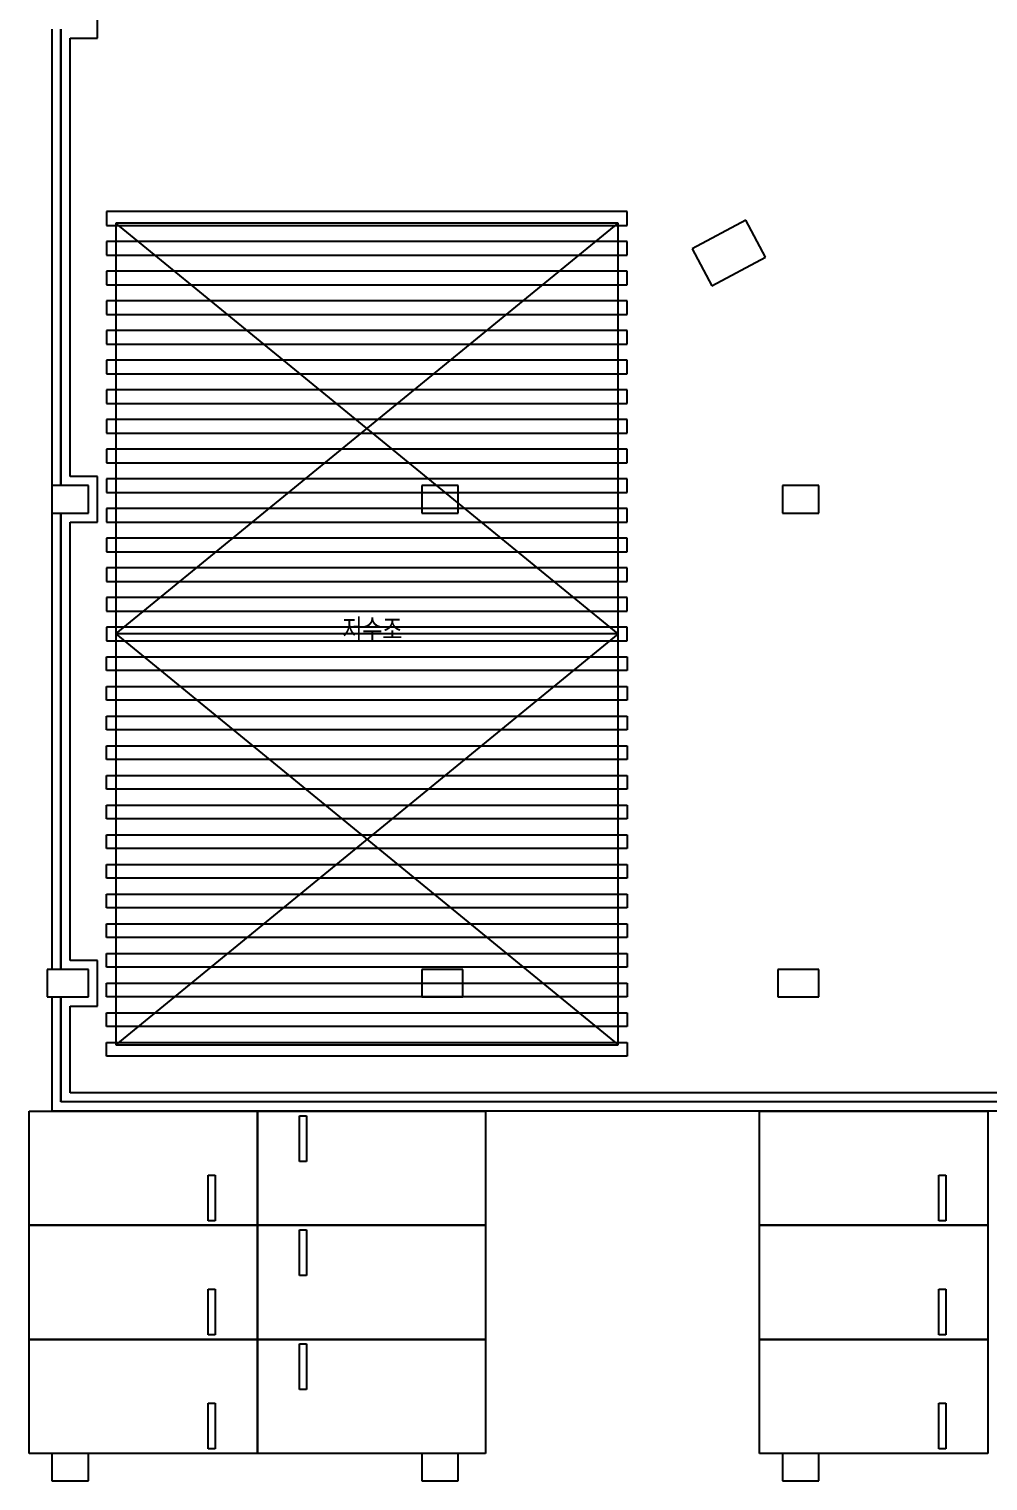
# Model space of a CAD drawing. Header units: millimetres. Extents: x -7614 to 421357, y 87385 to 341757.
# Drawn here: x 307220 to 328220, y 181027 to 212827 of the extents above; entities that cross this region are included whole.
import ezdxf
from ezdxf.enums import TextEntityAlignment as Align

# ---------------------------------------------------------------- set-up
doc = ezdxf.new("R2010")
doc.units = ezdxf.units.MM
doc.header["$LTSCALE"] = 600
doc.header["$MEASUREMENT"] = 0
doc.layers.add('e-plan', color=9, linetype='CONTINUOUS')
doc.styles.add('kiahn', font='romans.shx', dxfattribs={"bigfont": 'cadhs.shx'})

msp = doc.modelspace()

# ---------------------------------------------------------------- linework, layer by layer
at = {"layer": 'e-plan'}
for p, q in [((307720, 212827), (307720, 192227)), ((307920, 212827), (307920, 202827)), ((307920, 202827), (307920, 212827)), ((308720, 212627), (308720, 213027)), ((308120, 203027), (308120, 212627)), ((308120, 212627), (308720, 212627)), ((308920, 208827), (308920, 208527)), ((320320, 208827), (308920, 208827)), ((320320, 208527), (320320, 208827)), ((322915, 208639, 0), (321741, 208015, 0)), ((323347, 207827, 0), (322915, 208639, 0)), ((308920, 208527), (320320, 208527)), ((309120, 199577), (320120, 208577)), ((320120, 199577), (309120, 208577)), ((320120, 208577), (309120, 208577)), ((309120, 208577), (309120, 190577)), ((320120, 190577), (320120, 208577)), ((308920, 208177), (308920, 207877)), ((320320, 208177), (308920, 208177)), ((320320, 207877), (320320, 208177)), ((321741, 208015, 0), (322173, 207203, 0)), ((308920, 207877), (320320, 207877)), ((322173, 207203, 0), (323347, 207827, 0)), ((308920, 207527), (308920, 207227)), ((320320, 207527), (308920, 207527)), ((320320, 207227), (320320, 207527)), ((308920, 207227), (320320, 207227)), ((308920, 206877), (308920, 206577)), ((320320, 206877), (308920, 206877)), ((320320, 206577), (320320, 206877)), ((308920, 206577), (320320, 206577)), ((308920, 206227), (308920, 205927)), ((320320, 206227), (308920, 206227)), ((320320, 205927), (320320, 206227)), ((308920, 205927), (320320, 205927)), ((308920, 205577), (308920, 205277)), ((320320, 205577), (308920, 205577)), ((320320, 205277), (320320, 205577)), ((308920, 205277), (320320, 205277)), ((308920, 204927), (308920, 204627)), ((320320, 204927), (308920, 204927)), ((320320, 204627), (320320, 204927)), ((308920, 204627), (320320, 204627)), ((308920, 204277), (308920, 203977)), ((320320, 204277), (308920, 204277)), ((320320, 203977), (320320, 204277)), ((308920, 203977), (320320, 203977)), ((308920, 203627), (308920, 203327)), ((320320, 203627), (308920, 203627)), ((320320, 203327), (320320, 203627)), ((308920, 203327), (320320, 203327)), ((308720, 203027), (308120, 203027)), ((308720, 202027), (308720, 203027)), ((308920, 202977), (308920, 202677)), ((320320, 202977), (308920, 202977)), ((320320, 202677), (320320, 202977)), ((308520, 202827), (307920, 202827)), ((308520, 202227), (308520, 202827)), ((308920, 202677), (320320, 202677)), ((308920, 202327), (308920, 202027)), ((320320, 202327), (308920, 202327)), ((320320, 202027), (320320, 202327)), ((307920, 202227), (307920, 192227)), ((307920, 192227), (307920, 202227)), ((307920, 202227), (308520, 202227)), ((308120, 192427), (308120, 202027)), ((308120, 202027), (308720, 202027)), ((308920, 202027), (320320, 202027)), ((308920, 201677), (308920, 201377)), ((320320, 201677), (308920, 201677)), ((320320, 201377), (320320, 201677)), ((308920, 201377), (320320, 201377)), ((308920, 201027), (308920, 200727)), ((320320, 201027), (308920, 201027)), ((320320, 200727), (320320, 201027)), ((308920, 200727), (320320, 200727)), ((308920, 200377), (308920, 200077)), ((320320, 200377), (308920, 200377)), ((320320, 200077), (320320, 200377)), ((308920, 200077), (320320, 200077)), ((308920, 199727), (308920, 199427)), ((320320, 199727), (308920, 199727)), ((320320, 199427), (320320, 199727)), ((308920, 199427), (320320, 199427)), ((320120, 199577), (309120, 199577)), ((309120, 199577), (320120, 190577)), ((320120, 199577), (309120, 190577)), ((308920, 198777), (308920, 199077)), ((308920, 199077), (320320, 199077)), ((320320, 199077), (320320, 198777)), ((320320, 198777), (308920, 198777)), ((308920, 198127), (308920, 198427)), ((308920, 198427), (320320, 198427)), ((320320, 198127), (308920, 198127)), ((320320, 198427), (320320, 198127)), ((308920, 197477), (308920, 197777)), ((308920, 197777), (320320, 197777)), ((320320, 197777), (320320, 197477)), ((320320, 197477), (308920, 197477)), ((308920, 196827), (308920, 197127)), ((308920, 197127), (320320, 197127)), ((320320, 197127), (320320, 196827)), ((320320, 196827), (308920, 196827)), ((308920, 196177), (308920, 196477)), ((308920, 196477), (320320, 196477)), ((320320, 196477), (320320, 196177)), ((320320, 196177), (308920, 196177)), ((308920, 195527), (308920, 195827)), ((308920, 195827), (320320, 195827)), ((320320, 195827), (320320, 195527)), ((320320, 195527), (308920, 195527)), ((308920, 194877), (308920, 195177)), ((308920, 195177), (320320, 195177)), ((320320, 195177), (320320, 194877)), ((320320, 194877), (308920, 194877)), ((308920, 194227), (308920, 194527)), ((308920, 194527), (320320, 194527)), ((320320, 194527), (320320, 194227)), ((320320, 194227), (308920, 194227)), ((308920, 193577), (308920, 193877)), ((308920, 193877), (320320, 193877)), ((320320, 193877), (320320, 193577)), ((320320, 193577), (308920, 193577)), ((308920, 192927), (308920, 193227)), ((308920, 193227), (320320, 193227)), ((320320, 193227), (320320, 192927)), ((320320, 192927), (308920, 192927)), ((308720, 192427), (308120, 192427)), ((308720, 191427), (308720, 192427)), ((308920, 192277), (308920, 192577)), ((308920, 192577), (320320, 192577)), ((320320, 192577), (320320, 192277)), ((308520, 192227), (307920, 192227)), ((308520, 191627), (308520, 192227)), ((320320, 192277), (308920, 192277)), ((308920, 191627), (308920, 191927)), ((308920, 191927), (320320, 191927)), ((320320, 191927), (320320, 191627)), ((307720, 191627), (307720, 189127)), ((307920, 191627), (307920, 189327)), ((307920, 189327), (307920, 191627)), ((307920, 191627), (308520, 191627)), ((320320, 191627), (308920, 191627)), ((308120, 189527), (308120, 191427)), ((308120, 191427), (308720, 191427)), ((308920, 190977), (308920, 191277)), ((308920, 191277), (320320, 191277)), ((320320, 191277), (320320, 190977)), ((320320, 190977), (308920, 190977)), ((308920, 190327), (308920, 190627)), ((308920, 190627), (320320, 190627)), ((309120, 190577), (320120, 190577)), ((320320, 190627), (320320, 190327)), ((320320, 190327), (308920, 190327)), ((329720, 189327), (307920, 189327)), ((329720, 189327), (307920, 189327)), ((329520, 189527), (308120, 189527)), ((307220, 186627), (307220, 189127)), ((307220, 189127), (312220, 189127)), ((329920, 189127), (307720, 189127)), ((312220, 189127), (312220, 186627)), ((312220, 186627), (312220, 189127)), ((312220, 189127), (317220, 189127)), ((313145, 189027), (313295, 189027)), ((313145, 188027), (313145, 189027)), ((313295, 189027), (313295, 188027)), ((317220, 189127), (317220, 186627)), ((323220, 186627), (323220, 189127)), ((323220, 189127), (328220, 189127)), ((328220, 189127), (328220, 186627)), ((313295, 188027), (313145, 188027)), ((311145, 186727), (311145, 187727)), ((311145, 187727), (311295, 187727)), ((311295, 187727), (311295, 186727)), ((327145, 186727), (327145, 187727)), ((327145, 187727), (327295, 187727)), ((327295, 187727), (327295, 186727)), ((311295, 186727), (311145, 186727)), ((327295, 186727), (327145, 186727)), ((307220, 184127), (307220, 186627)), ((307220, 186627), (312220, 186627)), ((312220, 186627), (307220, 186627)), ((312220, 186627), (312220, 184127)), ((317220, 186627), (312220, 186627)), ((312220, 184127), (312220, 186627)), ((312220, 186627), (317220, 186627)), ((313145, 186527), (313295, 186527)), ((313145, 185527), (313145, 186527)), ((313295, 186527), (313295, 185527)), ((317220, 186627), (317220, 184127)), ((328220, 186627), (323220, 186627)), ((323220, 184127), (323220, 186627)), ((323220, 186627), (328220, 186627)), ((328220, 186627), (328220, 184127)), ((313295, 185527), (313145, 185527)), ((311145, 184227), (311145, 185227)), ((311145, 185227), (311295, 185227)), ((311295, 185227), (311295, 184227)), ((327145, 184227), (327145, 185227)), ((327145, 185227), (327295, 185227)), ((327295, 185227), (327295, 184227)), ((312220, 184127), (307220, 184127)), ((307220, 181627), (307220, 184127)), ((307220, 184127), (312220, 184127)), ((311295, 184227), (311145, 184227)), ((312220, 184127), (312220, 181627)), ((317220, 184127), (312220, 184127)), ((312220, 181627), (312220, 184127)), ((312220, 184127), (317220, 184127)), ((317220, 184127), (317220, 181627)), ((328220, 184127), (323220, 184127)), ((323220, 181627), (323220, 184127)), ((323220, 184127), (328220, 184127)), ((327295, 184227), (327145, 184227)), ((328220, 184127), (328220, 181627)), ((313145, 184027), (313295, 184027)), ((313145, 183027), (313145, 184027)), ((313295, 184027), (313295, 183027)), ((313295, 183027), (313145, 183027)), ((311145, 181727), (311145, 182727)), ((311145, 182727), (311295, 182727)), ((311295, 182727), (311295, 181727)), ((327145, 181727), (327145, 182727)), ((327145, 182727), (327295, 182727)), ((327295, 182727), (327295, 181727)), ((312220, 181627), (307220, 181627)), ((311295, 181727), (311145, 181727)), ((317220, 181627), (312220, 181627)), ((328220, 181627), (323220, 181627)), ((327295, 181727), (327145, 181727))]:
    msp.add_line(p, q, dxfattribs=at)
at = {"layer": 'e-plan', "ltscale": 0.5}
for p, q in [((308520, 202827), (307720, 202827)), ((307720, 202827), (307720, 202227)), ((308520, 202227), (308520, 202827)), ((316620, 202827), (315820, 202827)), ((315820, 202827), (315820, 202227)), ((316620, 202227), (316620, 202827)), ((324520, 202827), (323720, 202827)), ((323720, 202827), (323720, 202227)), ((324520, 202227), (324520, 202827)), ((307720, 202227), (308520, 202227)), ((315820, 202227), (316620, 202227)), ((323720, 202227), (324520, 202227)), ((308520, 192227), (307620, 192227)), ((307620, 192227), (307620, 191627)), ((308520, 191627), (308520, 192227)), ((316720, 192227), (315820, 192227)), ((315820, 192227), (315820, 191627)), ((316720, 191627), (316720, 192227)), ((324520, 192227), (323620, 192227)), ((323620, 192227), (323620, 191627)), ((324520, 191627), (324520, 192227)), ((307620, 191627), (308520, 191627)), ((315820, 191627), (316720, 191627)), ((323620, 191627), (324520, 191627)), ((308520, 181627), (307720, 181627)), ((307720, 181627), (307720, 181027)), ((308520, 181027), (308520, 181627)), ((316620, 181627), (315820, 181627)), ((315820, 181627), (315820, 181027)), ((316620, 181027), (316620, 181627)), ((324520, 181627), (323720, 181627)), ((323720, 181627), (323720, 181027)), ((324520, 181027), (324520, 181627)), ((307720, 181027), (308520, 181027)), ((315820, 181027), (316620, 181027)), ((323720, 181027), (324520, 181027))]:
    msp.add_line(p, q, dxfattribs=at)

# ---------------------------------------------------------------- texts
at = {"layer": 'e-plan', "style": 'kiahn'}
msp.add_text('저수조', height=500, dxfattribs=at).set_placement((314739, 199666), align=Align.MIDDLE_CENTER)

doc.saveas('drawing.dxf')
